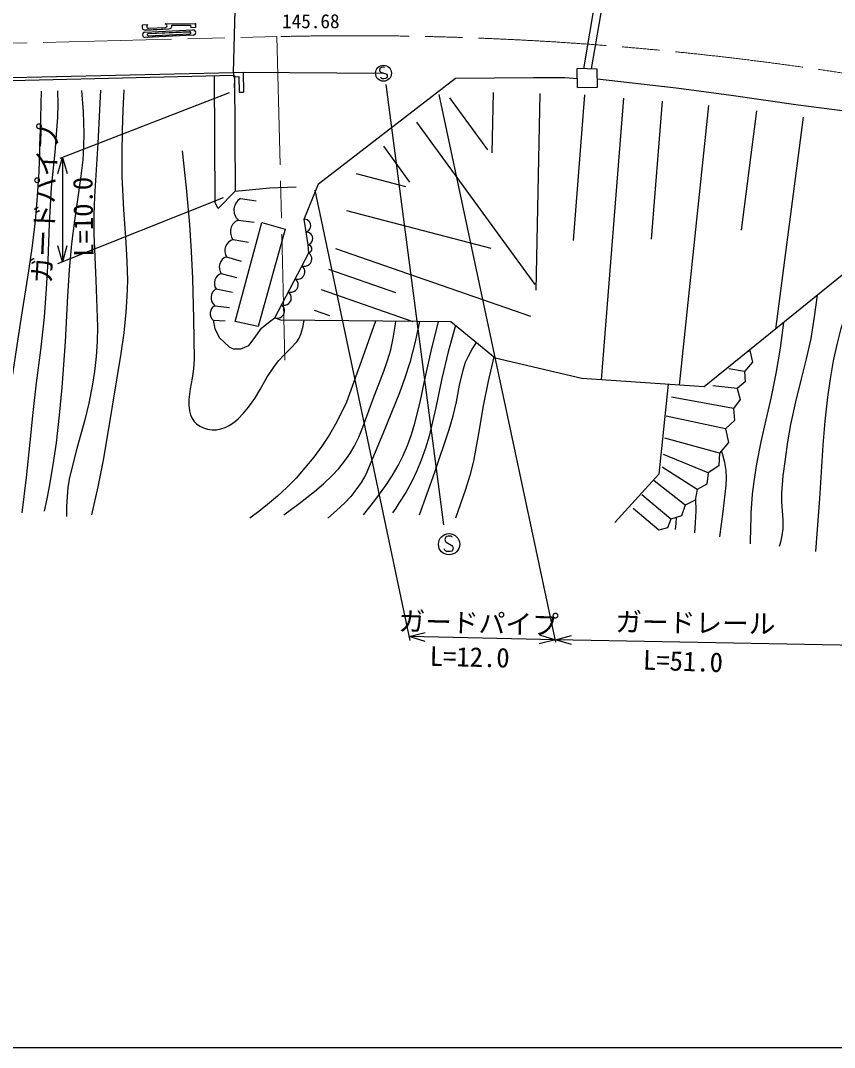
# Model space of a CAD drawing. Units: millimetres, scale not verified. Extents: x 40000 to 680000, y 20000 to 380000.
# Drawn here: x 278919 to 355137, y 205000 to 301164 of the extents above; entities that cross this region are included whole.
import ezdxf
from ezdxf.enums import TextEntityAlignment as Align

# ---------------------------------------------------------------- set-up
doc = ezdxf.new("R2010")
doc.units = ezdxf.units.MM
doc.header["$LTSCALE"] = 1000
doc.linetypes.add('CHAIN', pattern=[18.5, 12, -1.5, 3.5, -1.5])
for name, color, linetype, lineweight in [('M-BGD', 7, 'Continuous', 25), ('M-BMK', 2, 'CHAIN', 13), ('M-STR-STR1', 1, 'Continuous', 25), ('M-STR-STRC', 7, 'Continuous', 25), ('M-TTL-BAND', 7, 'Continuous', 25)]:
    doc.layers.add(name, color=color, linetype=linetype, lineweight=lineweight)
doc.layers.add('M-BGD-HTXT', color=7, linetype='Continuous')
doc.styles.add('ＭＳ ゴシック', font='')
doc.styles.get('ＭＳ ゴシック').set_extended_font_data('MS Gothic')

# ---------------------------------------------------------------- blocks, each defined once
blk = doc.blocks.new('BUHIN3')
at = {"color": 7, "linetype": 'Continuous', "lineweight": 25}
blk.add_lwpolyline([(-198, -577), (-50, -580), (86, -549), (252, -480), (364, -377), (454, -256), (516, -77), (519, 74), (493, 224), (405, 381), (315, 486), (198, 577)], dxfattribs=at)
blk = doc.blocks.new('BUHIN5')
at = {"color": 7, "linetype": 'Continuous', "lineweight": 25}
blk.add_lwpolyline([(-565, -392), (-433, -492), (-289, -556), (-92, -604), (79, -585), (241, -536), (417, -414), (520, -280), (598, -126), (622, 75), (610, 230), (565, 392)], dxfattribs=at)
blk = doc.blocks.new('BUHIN164')
at = {"color": 7, "linetype": 'Continuous', "lineweight": 25}
blk.add_lwpolyline([(341, 414), (312, 468), (264, 507), (191, 540), (78, 568), (-23, 566), (-116, 531), (-183, 462), (-208, 379), (-218, 324), (-206, 244), (-165, 191), (175, -136), (203, -212), (209, -310), (181, -396), (138, -459), (71, -512), (-50, -517), (-218, -476), (-288, -447), (-349, -397), (-394, -328), (-424, -232)], dxfattribs=at)
blk.add_circle((0, 0), 746, dxfattribs=at)
blk = doc.blocks.new('BUHIN201')
at = {"color": 7, "linetype": 'Continuous', "lineweight": 25}
blk.add_lwpolyline([(574, 427), (553, 506), (503, 572), (420, 638), (282, 710), (151, 740), (19, 724), (-90, 657), (-148, 558), (-178, 489), (-189, 382), (-153, 300), (183, -232), (195, -339), (172, -469), (107, -570), (32, -638), (-72, -685), (-230, -653), (-433, -546), (-515, -486), (-578, -402), (-614, -299), (-623, -165)], dxfattribs=at)
blk.add_circle((0, 0), 995, dxfattribs=at)

msp = doc.modelspace()

# ---------------------------------------------------------------- linework, layer by layer
at = {"layer": 'M-BGD'}
for p, q in [((333145, 305586), (331629, 296653)), ((332387, 296633), (333906, 305559)), ((298854, 296306), (299755, 296326)), ((298854, 296306), (298863, 295906)), ((299755, 296326), (312908, 296228)), ((299755, 296326), (299787, 294459)), ((331080, 294882), (331037, 296668)), ((332912, 296619), (331037, 296668)), ((332954, 294927), (332912, 296619)), ((297139, 284100), (297084, 295972)), ((298863, 295906), (299362, 295917)), ((298925, 295299), (298925, 294873)), ((298944, 295371), (298963, 293934)), ((298952, 296015), (299007, 285186)), ((299362, 295917), (299387, 294452)), ((306826, 285876), (319654, 295762)), ((319654, 295762), (326968, 295841)), ((326968, 295841), (329892, 295841)), ((329892, 295841), (331059, 295748)), ((332935, 295704), (340328, 294872)), ((298454, 294406), (282605, 288231)), ((299387, 294452), (299787, 294459)), ((313124, 295168), (318537, 253931)), ((323162, 294417), (323049, 288763)), ((327544, 294330), (327176, 275931)), ((331080, 294882), (332954, 294927)), ((340328, 294872), (345248, 294197)), ((329053, 242964), (318105, 294231)), ((319100, 293917), (322645, 289057)), ((331738, 294193), (330668, 280563)), ((335367, 293908), (333297, 267520)), ((338997, 293623), (337981, 280682)), ((345248, 294197), (351741, 293270)), ((343327, 293196), (340606, 267030)), ((347841, 292698), (346385, 281542)), ((351741, 293270), (357869, 292482)), ((315996, 291653), (327093, 276439)), ((352204, 292128), (349612, 272278)), ((312892, 289389), (315352, 286017)), ((282861, 288331), (282833, 278575)), ((310339, 286829), (314956, 285619)), ((305484, 282567), (306826, 285876)), ((299007, 285186), (297438, 283577)), ((299007, 285186), (302271, 285485)), ((302271, 285485), (304737, 285585)), ((306477, 285290), (315387, 243119)), ((282399, 278403), (297940, 284578)), ((297438, 283577), (297139, 284100)), ((299512, 284486), (300997, 284269)), ((309435, 283378), (322955, 279837)), ((299014, 272971), (301509, 282260)), ((299296, 282475), (300781, 282289)), ((301509, 282260), (303708, 281642)), ((305855, 280154), (305484, 282567)), ((303708, 281642), (301163, 272527)), ((298831, 280649), (300255, 280402)), ((305917, 279412), (305855, 280154)), ((298213, 279040), (299574, 278638)), ((302730, 273316), (305917, 279412)), ((308422, 279825), (326679, 273480)), ((297718, 277462), (299141, 277091)), ((307751, 277894), (314032, 275711)), ((356013, 277449), (342923, 266875)), ((297223, 276039), (298770, 275730)), ((307080, 275963), (315650, 272985)), ((297099, 274461), (298491, 274306)), ((302297, 273007), (302730, 273316)), ((303298, 273112), (302730, 273316)), ((319214, 272955), (303298, 273112)), ((306409, 274033), (307837, 273536)), ((296944, 273100), (298089, 273038)), ((296944, 273100), (297099, 272295)), ((297099, 272295), (297563, 271460)), ((301163, 272527), (299014, 272971)), ((300781, 271398), (301492, 272357)), ((301492, 272357), (302297, 273007)), ((323377, 269559), (319214, 272955)), ((297563, 271460), (298460, 270594)), ((300286, 270748), (300781, 271398)), ((298460, 270594), (298831, 270408)), ((298831, 270408), (299543, 270408)), ((299543, 270408), (300286, 270748)), ((347214, 270281), (347090, 270157)), ((347214, 270281), (347461, 269169)), ((331483, 267642), (323377, 269559)), ((346720, 268305), (345238, 268552)), ((347461, 269169), (346720, 268305)), ((346720, 268305), (346782, 267333)), ((342923, 266875), (331483, 267642)), ((339569, 267100), (338694, 258674)), ((346041, 266700), (343757, 266947)), ((346782, 267333), (346041, 266700)), ((346041, 266700), (346319, 265681)), ((345670, 264848), (339867, 265897)), ((346319, 265681), (345670, 264848)), ((345670, 264848), (345778, 263706)), ((344930, 262934), (339373, 264107)), ((345778, 263706), (344930, 262934)), ((344930, 262934), (345223, 261653)), ((344374, 260650), (339250, 262070)), ((345223, 261653), (344374, 260650)), ((344374, 260650), (344312, 259461)), ((343324, 258798), (339126, 260526)), ((342275, 257254), (339003, 259353)), ((343324, 258798), (343186, 257764)), ((344312, 259461), (343324, 258798)), ((338694, 258674), (334558, 254167)), ((341164, 255773), (338262, 258057)), ((343186, 257764), (342275, 257254)), ((339805, 254476), (337089, 256760)), ((342275, 257254), (342090, 256236)), ((342090, 256236), (341164, 255773)), ((338694, 253427), (336286, 255464)), ((341164, 255773), (340809, 254785)), ((339805, 254476), (339512, 253674)), ((340809, 254785), (339805, 254476)), ((339512, 253674), (338694, 253427)), ((329007, 243180), (315312, 243473)), ((357565, 242641), (329007, 243180))]:
    msp.add_line(p, q, dxfattribs=at)
for points in [[(280838, 294554), (280764, 290800), (280629, 287041), (280490, 284727), (280291, 282419), (280015, 280069), (279678, 277724), (278891, 272798), (278138, 267858), (277547, 263517), (276896, 259185), (276579, 257557), (276204, 255944), (276024, 255238), (275841, 254533)], [(279078, 255050), (279486, 258364), (279834, 261695), (280094, 264461), (280415, 267232), (280820, 270305), (281165, 273383), (281358, 276043), (281491, 278708), (281629, 282135), (281827, 285557), (282156, 288831), (282425, 292105), (282438, 293343), (282420, 294582)], [(284642, 294621), (284769, 292621), (284835, 290624), (284819, 289379), (284743, 288127), (284549, 286373), (284294, 284611), (283963, 282433), (283692, 280248), (283482, 277807), (283331, 275362), (283083, 271071), (282776, 266788), (282540, 264209), (282244, 261626), (281951, 259567), (281598, 257520), (281376, 256364), (281147, 255208)], [(286397, 294652), (286144, 289672), (285837, 284682), (285773, 282936), (285769, 281181), (285981, 276844), (286133, 272492), (286100, 271093), (286008, 269699), (285851, 268313), (285633, 266925), (285312, 265340), (284930, 263763), (284186, 261074), (283501, 258371), (283359, 257468), (283276, 256554), (283236, 255644), (283216, 254732)], [(285604, 254891), (286184, 257506), (286707, 260143), (287542, 265057), (288354, 269989), (288614, 271914), (288814, 273845), (288912, 275330), (288951, 276826), (288918, 278602), (288824, 280387), (288606, 283471), (288448, 286566), (288429, 288715), (288470, 290863), (288540, 292772), (288625, 294691)], [(294040, 288952), (294423, 285513), (294746, 282070), (294911, 279539), (295016, 277004), (295124, 273228), (295173, 269441), (295104, 268552), (294976, 267666), (294801, 266687), (294683, 265677), (294681, 265147), (294740, 264610), (294837, 264235), (294989, 263889), (295172, 263621), (295404, 263391), (295706, 263184), (296046, 263025), (296442, 262908), (296860, 262849), (297274, 262852), (297675, 262916), (298083, 263047), (298470, 263235), (298902, 263521), (299306, 263861), (299811, 264385), (300274, 264952), (300844, 265772), (301349, 266601), (301998, 267724), (302686, 268793), (303105, 269332), (303579, 269842), (304204, 270439), (304782, 271075), (305008, 271418), (305181, 271789), (305365, 272410), (305494, 273060), (305496, 273070), (305500, 273090)], [(282425, 286832), (282861, 288331), (283284, 286830)], [(353377, 251437), (353752, 256408), (354091, 261395), (354273, 263647), (354516, 265903), (354756, 267597), (355058, 269293), (355388, 270820), (355777, 272331), (356220, 273795), (356719, 275240), (358097, 278837), (359450, 282438)], [(283268, 280074), (282833, 278575), (282410, 280076)], [(305917, 279412), (306000, 279447), (306068, 279497), (306144, 279576), (306182, 279662), (306202, 279751), (306193, 279866), (306158, 279951), (306106, 280029), (306019, 280095), (305943, 280132), (305855, 280154)], [(353519, 275434), (353245, 273413), (352913, 271404), (352499, 269500), (352024, 267598), (351491, 265465), (351018, 263323), (350735, 261722), (350509, 260100), (350312, 258533), (350174, 256952), (350172, 256104), (350230, 255241), (350292, 254409), (350294, 253573), (350217, 252953), (350079, 252328), (350023, 252114), (349966, 251900)], [(312159, 273024), (310827, 269226), (309433, 265433), (308958, 264399), (308425, 263382), (307808, 262341), (307134, 261322), (306369, 260278), (305551, 259263), (304721, 258325), (303848, 257429), (302977, 256620), (302060, 255850), (301224, 255203), (300376, 254572)], [(303560, 254891), (305021, 255948), (306449, 257057), (307294, 257783), (308109, 258564), (308722, 259228), (309293, 259934), (309745, 260587), (310152, 261279), (310587, 262160), (310973, 263080), (311926, 265725), (312933, 268344), (313289, 269329), (313589, 270339), (313823, 271430), (314000, 272548), (314033, 272777), (314065, 273005)], [(316294, 272983), (315860, 271064), (315365, 269152), (314918, 267712), (314413, 266291), (312857, 262461), (311244, 258652), (310815, 257915), (310330, 257203), (309839, 256584), (309298, 255999), (308518, 255272), (307698, 254572)], [(311040, 254891), (312102, 256232), (313115, 257609), (313723, 258538), (314280, 259499), (314746, 260418), (315156, 261361), (315530, 262391), (315850, 263451), (316332, 265415), (316758, 267406), (317383, 270188), (318043, 272966)], [(319644, 272604), (318974, 270126), (318364, 267633), (317797, 264941), (317170, 262253), (316836, 261121), (316441, 259996), (316029, 258995), (315558, 258011), (314986, 256982), (314356, 255975), (314055, 255516), (313746, 255050)], [(350352, 272876), (350037, 270498), (349660, 268122), (349217, 265941), (348714, 263771), (348243, 261714), (347831, 259646), (347606, 258225), (347440, 256797), (347320, 255034), (347259, 253255), (347247, 252714), (347235, 252164)], [(316293, 254891), (317708, 258874), (319065, 262871), (319432, 264158), (319744, 265467), (320034, 267016), (320384, 268550), (320591, 269160), (320852, 269747), (321209, 270378), (321605, 271004)], [(323245, 269666), (322713, 267380), (322238, 265073), (321814, 262480), (321330, 259899), (320987, 258575), (320582, 257256), (320122, 255914), (319635, 254572)], [(344406, 252810), (344730, 255203), (344997, 257631), (345019, 258331), (344981, 259036), (344858, 259768), (344673, 260503), (344622, 260687), (344568, 260879)], [(342114, 256372), (342140, 255253), (342106, 254138), (342068, 253662), (342025, 253176)], [(340265, 253495), (340311, 254069), (340334, 254639)], [(316803, 243009), (315312, 243473), (316821, 243868)], [(327517, 243643), (329007, 243180), (327498, 242785)], [(330499, 242721), (329007, 243180), (330515, 243579)]]:
    msp.add_lwpolyline(points, dxfattribs=at)
for centre, radius, start, end in [((300172, 283397), 1273, 121.24045, 226.46629), ((299748, 281387), 1177, 112.60538, 218.86559), ((299125, 279613), 1077, 105.8324, 212.09259), ((298557, 278065), 1034, 109.45193, 215.71213), ((298004, 276565), 942, 107.69089, 213.9511), ((297752, 275204), 989, 122.38528, 228.64549), ((297531, 273722), 856, 120.38681, 226.64703)]:
    msp.add_arc(centre, radius, start, end, dxfattribs=at)
at = {"layer": 'M-BMK'}
for p, q in [((170080, 296422), (302934, 299656)), ((302934, 299656), (303671, 269374))]:
    msp.add_line(p, q, dxfattribs=at)
msp.add_arc((310234, -255), 300000, 78.43307, 91.39438, dxfattribs=at)
at = {"layer": 'M-STR-STR1'}
for p, q in [((298854, 296306), (299060, 304325)), ((169024, 293366), (298854, 296306)), ((298850, 296013), (169032, 292989))]:
    msp.add_line(p, q, dxfattribs=at)
at = {"layer": 'M-STR-STRC'}
for p, q in [((290347, 300767), (290796, 300788)), ((290349, 300766), (290798, 300787)), ((290569, 300077), (295064, 300287)), ((290571, 300076), (295066, 300286)), ((290609, 300279), (292807, 300382)), ((290611, 300278), (292809, 300381)), ((290875, 299941), (294771, 300124)), ((290878, 299940), (294773, 300122)), ((290902, 300443), (292500, 300518)), ((290904, 300442), (292502, 300517)), ((292474, 300867), (295285, 300898)), ((292476, 300866), (295288, 300897)), ((293091, 300724), (294839, 300743)), ((293093, 300723), (294841, 300742)), ((294842, 300743), (294855, 300478)), ((294844, 300742), (294857, 300477)), ((295304, 300499), (294855, 300478)), ((295306, 300498), (294857, 300477)), ((295285, 300898), (295304, 300499)), ((295288, 300897), (295306, 300498)), ((295087, 299788), (290592, 299577)), ((295089, 299787), (290594, 299576)), ((291749, 299632), (290792, 299587)), ((291751, 299630), (290794, 299586)), ((290885, 299741), (294780, 299924)), ((290887, 299740), (294783, 299923))]:
    msp.add_line(p, q, dxfattribs=at)
for centre, radius, start, end in [((290543, 300613), 250, 141.85364, 185.33044), ((290594, 300578), 300, 177.90222, 272.88208), ((290545, 300612), 250, 141.85364, 185.33044), ((290596, 300577), 300, 177.90222, 272.88208), ((290580, 299827), 250, 92.68274, 272.68274), ((290583, 299826), 250, 92.68274, 272.68274), ((291043, 300618), 300, 145.6145, 181.56921), ((290893, 300592), 150, 173.08282, 273.48505), ((290895, 300591), 150, 173.08282, 273.48505), ((291046, 300618), 300, 145.6145, 181.56921), ((292354, 300591), 300, 16.0614, 66.58606), ((292357, 300590), 300, 16.06146, 66.58606), ((292493, 300668), 150, 272.68274, 2.68268), ((292495, 300666), 150, 272.68274, 2.68274), ((292794, 300681), 300, 272.42896, 8.07703), ((292796, 300680), 300, 272.42902, 8.07703), ((294776, 300024), 100, 272.68274, 92.68274), ((294778, 300023), 100, 272.68274, 92.68274), ((295075, 300038), 250, 272.68274, 92.68274), ((295078, 300037), 250, 272.68274, 92.68274), ((290880, 299841), 100, 92.68274, 272.68274), ((290882, 299840), 100, 92.68274, 272.68274)]:
    msp.add_arc(centre, radius, start, end, dxfattribs=at)
at = {"layer": 'M-TTL-BAND'}
msp.add_line((40000, 205000), (579000, 205000), dxfattribs=at)

# ---------------------------------------------------------------- block references
at = {"layer": 'M-BGD', "rotation": 27.68572}
for name, p in [('BUHIN164', (312908, 296228)), ('BUHIN3', (305576, 281964)), ('BUHIN3', (305762, 280757)), ('BUHIN5', (305598, 278802)), ('BUHIN5', (304961, 277583)), ('BUHIN5', (304323, 276364)), ('BUHIN5', (303686, 275145)), ('BUHIN5', (303049, 273926)), ('BUHIN201', (319052, 252127))]:
    msp.add_blockref(name, p, dxfattribs=at)

# ---------------------------------------------------------------- texts
at = {"layer": 'M-BGD', "style": 'ＭＳ ゴシック'}
for s, rotation, p in [('ガードパイプ', 87.5, (282345, 276495)), ('L=10.0', 90.8, (286306, 279062)), ('ガードパイプ', 358.5, (314276, 243482)), ('ガードレール', 359.2, (334595, 243411)), ('L=12.0', 358.7, (317207, 240194)), ('L=51.0', 358.1, (337169, 239836))]:
    msp.add_text(s, height=1833, rotation=rotation, dxfattribs=at).set_placement(p, align=Align.BOTTOM_LEFT)
at = {"layer": 'M-BGD-HTXT', "style": 'ＭＳ ゴシック'}
msp.add_text('145.68', height=1320, dxfattribs=at).set_placement((303407, 300048), align=Align.BOTTOM_LEFT)

doc.saveas('drawing.dxf')
